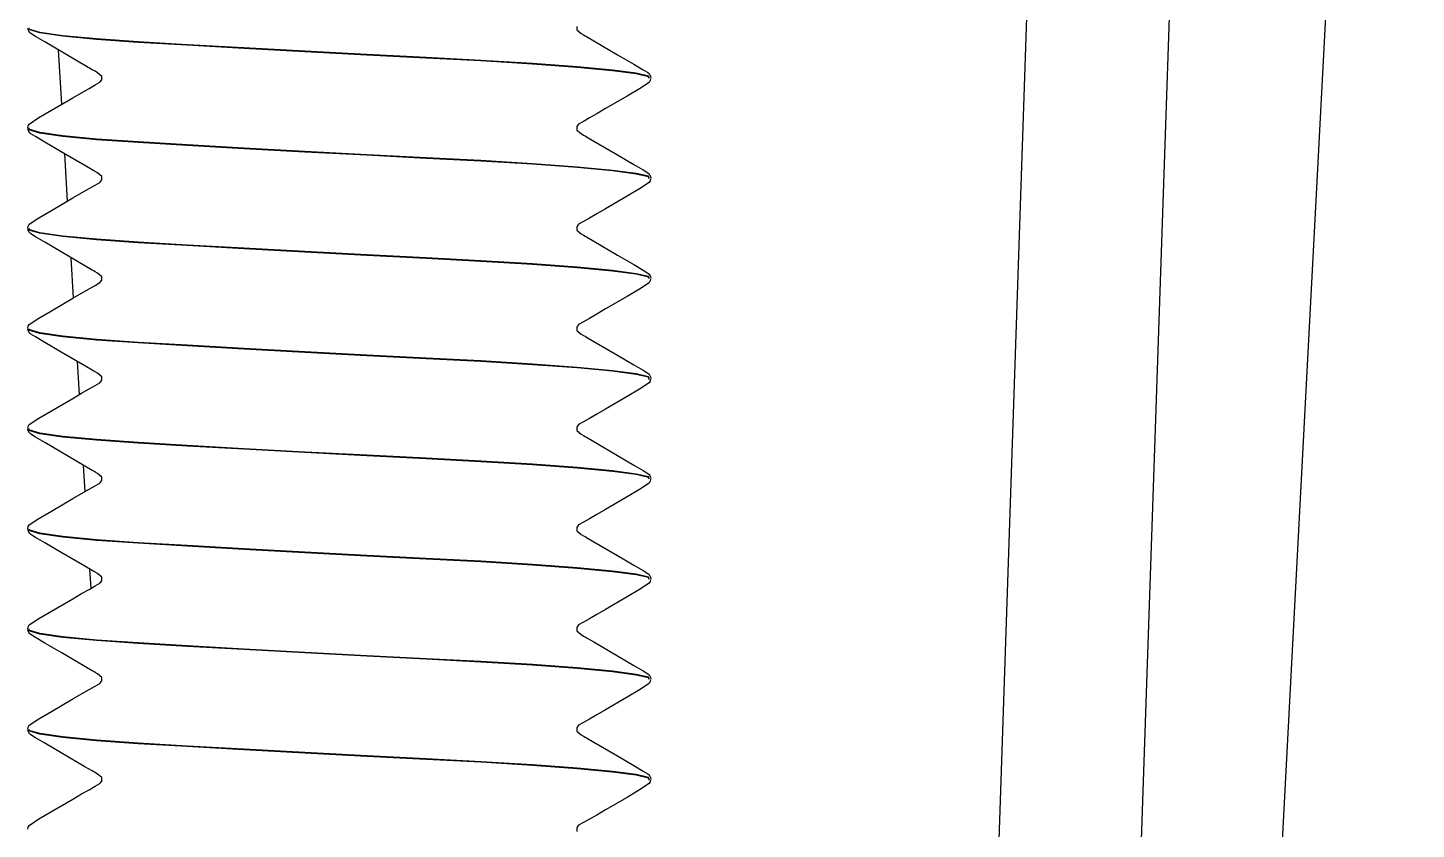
# Model space of a CAD drawing. Header units: millimetres. Extents: x -225363 to 347188, y -782467 to 813415.
# Drawn here: x 50936 to 50945.69, y 20534.76 to 20540.35 of the extents above; entities that cross this region are included whole.
import ezdxf

# ---------------------------------------------------------------- set-up
doc = ezdxf.new("R2010")
doc.units = ezdxf.units.MM

# ---------------------------------------------------------------- blocks, each defined once
blk = doc.blocks.new('MB bom')
at = {"color": 8, "linetype": 'Continuous'}
for p, q in [((-199042.6508, 638605.8488), (-199056.6508, 638605.1156)), ((-199056.6508, 638604.1752), (-199045.6508, 638604.5483)), ((-199045.6508, 638603.5501), (-199056.6508, 638603.1776)), ((-199053.9341, 638600.8149), (-199053.9784, 638600.7472)), ((-199053.9214, 638600.8223), (-199053.9341, 638600.8149)), ((-199053.9073, 638600.8253), (-199053.9214, 638600.8223)), ((-199053.9122, 638600.8172), (-199053.8947, 638600.811)), ((-199053.9073, 638600.8155), (-199053.8947, 638600.811)), ((-199053.9028, 638600.8154), (-199053.8906, 638600.811)), ((-199053.8922, 638600.8239), (-199053.9027, 638600.8254)), ((-199053.8947, 638600.811), (-199053.8933, 638600.8049)), ((-199053.8947, 638600.811), (-199053.875, 638600.725)), ((-199053.8821, 638600.8199), (-199053.8922, 638600.8239)), ((-199053.8906, 638600.811), (-199053.8709, 638600.725)), ((-199053.8732, 638600.8137), (-199053.8821, 638600.8199)), ((-199053.8663, 638600.8059), (-199053.8732, 638600.8137)), ((-199053.8459, 638600.7723), (-199053.8663, 638600.8059)), ((-199053.8077, 638600.7084), (-199053.8459, 638600.7723)), ((-199053.2341, 638600.8149), (-199053.2784, 638600.7472)), ((-199053.2214, 638600.8223), (-199053.2341, 638600.8149)), ((-199053.2073, 638600.8253), (-199053.2214, 638600.8223)), ((-199053.2073, 638600.8155), (-199053.1947, 638600.811)), ((-199053.2028, 638600.8154), (-199053.1906, 638600.811)), ((-199053.1922, 638600.8239), (-199053.2027, 638600.8254)), ((-199053.1947, 638600.811), (-199053.175, 638600.725)), ((-199053.1947, 638600.811), (-199053.1935, 638600.8058)), ((-199053.1821, 638600.8199), (-199053.1922, 638600.8239)), ((-199053.1906, 638600.811), (-199053.1709, 638600.725)), ((-199053.1732, 638600.8137), (-199053.1821, 638600.8199)), ((-199053.1663, 638600.8059), (-199053.1732, 638600.8137)), ((-199053.1459, 638600.7723), (-199053.1663, 638600.8059)), ((-199053.1077, 638600.7084), (-199053.1459, 638600.7723)), ((-199052.5341, 638600.8149), (-199052.5784, 638600.7472)), ((-199052.5214, 638600.8223), (-199052.5341, 638600.8149)), ((-199052.5073, 638600.8253), (-199052.5214, 638600.8223)), ((-199052.5073, 638600.8155), (-199052.4947, 638600.811)), ((-199052.5028, 638600.8154), (-199052.4906, 638600.811)), ((-199052.4922, 638600.8239), (-199052.5027, 638600.8254)), ((-199052.4947, 638600.811), (-199052.475, 638600.725)), ((-199052.4947, 638600.811), (-199052.4934, 638600.8054)), ((-199052.4821, 638600.8199), (-199052.4922, 638600.8239)), ((-199052.4906, 638600.811), (-199052.4709, 638600.725)), ((-199052.4732, 638600.8137), (-199052.4821, 638600.8199)), ((-199052.4663, 638600.8059), (-199052.4732, 638600.8137)), ((-199052.4459, 638600.7723), (-199052.4663, 638600.8059)), ((-199052.4077, 638600.7084), (-199052.4459, 638600.7723)), ((-199051.8341, 638600.8149), (-199051.8784, 638600.7472)), ((-199051.8214, 638600.8223), (-199051.8341, 638600.8149)), ((-199051.8073, 638600.8253), (-199051.8214, 638600.8223)), ((-199051.8073, 638600.8155), (-199051.7947, 638600.811)), ((-199051.8028, 638600.8154), (-199051.7906, 638600.811)), ((-199051.7922, 638600.8239), (-199051.8027, 638600.8254)), ((-199051.7947, 638600.811), (-199051.775, 638600.725)), ((-199051.7947, 638600.811), (-199051.7933, 638600.8049)), ((-199051.7821, 638600.8199), (-199051.7922, 638600.8239)), ((-199051.7906, 638600.811), (-199051.7709, 638600.725)), ((-199051.7732, 638600.8137), (-199051.7821, 638600.8199)), ((-199051.7663, 638600.8059), (-199051.7732, 638600.8137)), ((-199051.7459, 638600.7723), (-199051.7663, 638600.8059)), ((-199051.7077, 638600.7084), (-199051.7459, 638600.7723)), ((-199051.1341, 638600.8149), (-199051.1784, 638600.7472)), ((-199051.1214, 638600.8223), (-199051.1341, 638600.8149)), ((-199051.1073, 638600.8253), (-199051.1214, 638600.8223)), ((-199051.1122, 638600.8172), (-199051.0947, 638600.811)), ((-199051.1073, 638600.8155), (-199051.0947, 638600.811)), ((-199051.1028, 638600.8154), (-199051.0906, 638600.811)), ((-199051.0922, 638600.8239), (-199051.1027, 638600.8254)), ((-199051.0947, 638600.811), (-199051.0935, 638600.8058)), ((-199051.0947, 638600.811), (-199051.075, 638600.725)), ((-199051.0821, 638600.8199), (-199051.0922, 638600.8239)), ((-199051.0906, 638600.811), (-199051.0709, 638600.725)), ((-199051.0732, 638600.8137), (-199051.0821, 638600.8199)), ((-199051.0663, 638600.8059), (-199051.0732, 638600.8137)), ((-199051.0459, 638600.7723), (-199051.0663, 638600.8059)), ((-199051.0077, 638600.7084), (-199051.0459, 638600.7723)), ((-199050.4341, 638600.8149), (-199050.4784, 638600.7472)), ((-199050.4214, 638600.8223), (-199050.4341, 638600.8149)), ((-199050.4073, 638600.8253), (-199050.4214, 638600.8223)), ((-199050.4073, 638600.8155), (-199050.3947, 638600.811)), ((-199050.4028, 638600.8154), (-199050.3906, 638600.811)), ((-199050.3922, 638600.8239), (-199050.4027, 638600.8254)), ((-199050.3947, 638600.811), (-199050.375, 638600.725)), ((-199050.3947, 638600.811), (-199050.3935, 638600.8056)), ((-199050.3821, 638600.8199), (-199050.3922, 638600.8239)), ((-199050.3906, 638600.811), (-199050.3709, 638600.725)), ((-199050.3732, 638600.8137), (-199050.3821, 638600.8199)), ((-199050.3663, 638600.8059), (-199050.3732, 638600.8137)), ((-199050.3459, 638600.7723), (-199050.3663, 638600.8059)), ((-199050.3077, 638600.7084), (-199050.3459, 638600.7723)), ((-199049.7341, 638600.8149), (-199049.7784, 638600.7472)), ((-199049.7214, 638600.8223), (-199049.7341, 638600.8149)), ((-199049.7073, 638600.8253), (-199049.7214, 638600.8223)), ((-199049.7073, 638600.8155), (-199049.6947, 638600.811)), ((-199049.7028, 638600.8154), (-199049.6906, 638600.811)), ((-199049.6922, 638600.8239), (-199049.7027, 638600.8254)), ((-199049.6947, 638600.811), (-199049.675, 638600.725)), ((-199049.6947, 638600.811), (-199049.6933, 638600.805)), ((-199049.6821, 638600.8199), (-199049.6922, 638600.8239)), ((-199049.6906, 638600.811), (-199049.6709, 638600.725)), ((-199049.6732, 638600.8137), (-199049.6821, 638600.8199)), ((-199049.6663, 638600.8059), (-199049.6732, 638600.8137)), ((-199049.6459, 638600.7723), (-199049.6663, 638600.8059)), ((-199049.6077, 638600.7084), (-199049.6459, 638600.7723)), ((-199049.0341, 638600.8149), (-199049.0784, 638600.7472)), ((-199049.0214, 638600.8223), (-199049.0341, 638600.8149)), ((-199049.0073, 638600.8253), (-199049.0214, 638600.8223)), ((-199049.0073, 638600.8155), (-199048.9947, 638600.811)), ((-199049.0028, 638600.8154), (-199048.9906, 638600.811)), ((-199048.9922, 638600.8239), (-199049.0027, 638600.8254)), ((-199048.9947, 638600.811), (-199048.975, 638600.725)), ((-199048.9947, 638600.811), (-199048.9935, 638600.8056)), ((-199048.9821, 638600.8199), (-199048.9922, 638600.8239)), ((-199048.9906, 638600.811), (-199048.9709, 638600.725)), ((-199048.9732, 638600.8137), (-199048.9821, 638600.8199)), ((-199048.9663, 638600.8059), (-199048.9732, 638600.8137)), ((-199048.9459, 638600.7723), (-199048.9663, 638600.8059)), ((-199048.9077, 638600.7084), (-199048.9459, 638600.7723)), ((-199053.9784, 638600.7472), (-199054.0299, 638600.6605)), ((-199053.875, 638600.725), (-199053.8531, 638600.5577)), ((-199053.8709, 638600.725), (-199053.849, 638600.5577)), ((-199053.7407, 638600.5946), (-199053.8077, 638600.7084)), ((-199053.2784, 638600.7472), (-199053.3299, 638600.6605)), ((-199053.175, 638600.725), (-199053.1531, 638600.5577)), ((-199053.1709, 638600.725), (-199053.149, 638600.5577)), ((-199053.0407, 638600.5946), (-199053.1077, 638600.7084)), ((-199052.5784, 638600.7472), (-199052.6299, 638600.6605)), ((-199052.475, 638600.725), (-199052.4531, 638600.5577)), ((-199052.4709, 638600.725), (-199052.449, 638600.5577)), ((-199052.3407, 638600.5946), (-199052.4077, 638600.7084)), ((-199051.8784, 638600.7472), (-199051.9299, 638600.6605)), ((-199051.775, 638600.725), (-199051.7531, 638600.5577)), ((-199051.7709, 638600.725), (-199051.749, 638600.5577)), ((-199051.6407, 638600.5946), (-199051.7077, 638600.7084)), ((-199051.1784, 638600.7472), (-199051.2299, 638600.6605)), ((-199051.075, 638600.725), (-199051.0531, 638600.5577)), ((-199051.0709, 638600.725), (-199051.049, 638600.5577)), ((-199050.9407, 638600.5946), (-199051.0077, 638600.7084)), ((-199050.4784, 638600.7472), (-199050.5299, 638600.6605)), ((-199050.375, 638600.725), (-199050.3531, 638600.5577)), ((-199050.3709, 638600.725), (-199050.349, 638600.5577)), ((-199050.2407, 638600.5946), (-199050.3077, 638600.7084)), ((-199049.7784, 638600.7472), (-199049.8299, 638600.6605)), ((-199049.675, 638600.725), (-199049.6531, 638600.5577)), ((-199049.6709, 638600.725), (-199049.649, 638600.5577)), ((-199049.5407, 638600.5946), (-199049.6077, 638600.7084)), ((-199049.0784, 638600.7472), (-199049.1299, 638600.6605)), ((-199048.975, 638600.725), (-199048.9531, 638600.5577)), ((-199048.9709, 638600.725), (-199048.949, 638600.5577)), ((-199048.8407, 638600.5946), (-199048.9077, 638600.7084)), ((-199054.0299, 638600.6605), (-199054.1175, 638600.5103)), ((-199053.644, 638600.4284), (-199053.7407, 638600.5946)), ((-199053.3299, 638600.6605), (-199053.4175, 638600.5103)), ((-199052.944, 638600.4284), (-199053.0407, 638600.5946)), ((-199052.6299, 638600.6605), (-199052.7175, 638600.5103)), ((-199052.244, 638600.4284), (-199052.3407, 638600.5946)), ((-199051.9299, 638600.6605), (-199052.0175, 638600.5103)), ((-199051.544, 638600.4284), (-199051.6407, 638600.5946)), ((-199051.2299, 638600.6605), (-199051.3175, 638600.5103)), ((-199050.844, 638600.4284), (-199050.9407, 638600.5946)), ((-199050.5299, 638600.6605), (-199050.6175, 638600.5103)), ((-199050.144, 638600.4284), (-199050.2407, 638600.5946)), ((-199049.8299, 638600.6605), (-199049.9175, 638600.5103)), ((-199049.444, 638600.4284), (-199049.5407, 638600.5946)), ((-199049.1299, 638600.6605), (-199049.2175, 638600.5103)), ((-199048.744, 638600.4284), (-199048.8407, 638600.5946)), ((-199054.1175, 638600.5103), (-199054.1533, 638600.4486)), ((-199053.8531, 638600.5577), (-199053.8299, 638600.3116)), ((-199053.849, 638600.5577), (-199053.8258, 638600.3116)), ((-199053.4175, 638600.5103), (-199053.4533, 638600.4486)), ((-199053.1531, 638600.5577), (-199053.1299, 638600.3116)), ((-199053.149, 638600.5577), (-199053.1258, 638600.3116)), ((-199052.7175, 638600.5103), (-199052.7533, 638600.4486)), ((-199052.4531, 638600.5577), (-199052.4299, 638600.3116)), ((-199052.449, 638600.5577), (-199052.4258, 638600.3116)), ((-199052.0175, 638600.5103), (-199052.0533, 638600.4486)), ((-199051.7531, 638600.5577), (-199051.7299, 638600.3116)), ((-199051.749, 638600.5577), (-199051.7258, 638600.3116)), ((-199051.3175, 638600.5103), (-199051.3533, 638600.4486)), ((-199051.0531, 638600.5577), (-199051.0299, 638600.3116)), ((-199051.049, 638600.5577), (-199051.0258, 638600.3116)), ((-199050.6175, 638600.5103), (-199050.6533, 638600.4486)), ((-199050.3531, 638600.5577), (-199050.3299, 638600.3116)), ((-199050.349, 638600.5577), (-199050.3258, 638600.3116)), ((-199049.9175, 638600.5103), (-199049.9533, 638600.4486)), ((-199049.6531, 638600.5577), (-199049.6299, 638600.3116)), ((-199049.649, 638600.5577), (-199049.6258, 638600.3116)), ((-199049.2175, 638600.5103), (-199049.2533, 638600.4486)), ((-199048.9531, 638600.5577), (-199048.9299, 638600.3116)), ((-199048.949, 638600.5577), (-199048.9258, 638600.3116)), ((-199054.183, 638600.3972), (-199054.2067, 638600.3555)), ((-199054.1533, 638600.4486), (-199054.183, 638600.3972)), ((-199053.6142, 638600.3771), (-199053.644, 638600.4284)), ((-199053.6082, 638600.3668), (-199053.6142, 638600.3771)), ((-199053.483, 638600.3972), (-199053.5067, 638600.3555)), ((-199053.4533, 638600.4486), (-199053.483, 638600.3972)), ((-199052.9142, 638600.3771), (-199052.944, 638600.4284)), ((-199052.9082, 638600.3668), (-199052.9142, 638600.3771)), ((-199052.783, 638600.3972), (-199052.8067, 638600.3555)), ((-199052.7533, 638600.4486), (-199052.783, 638600.3972)), ((-199052.2142, 638600.3771), (-199052.244, 638600.4284)), ((-199052.2082, 638600.3668), (-199052.2142, 638600.3771)), ((-199052.083, 638600.3972), (-199052.1067, 638600.3555)), ((-199052.0533, 638600.4486), (-199052.083, 638600.3972)), ((-199051.5142, 638600.3771), (-199051.544, 638600.4284)), ((-199051.5082, 638600.3668), (-199051.5142, 638600.3771)), ((-199051.383, 638600.3972), (-199051.4067, 638600.3555)), ((-199051.3533, 638600.4486), (-199051.383, 638600.3972)), ((-199050.8142, 638600.3771), (-199050.844, 638600.4284)), ((-199050.8082, 638600.3668), (-199050.8142, 638600.3771)), ((-199050.683, 638600.3972), (-199050.7067, 638600.3555)), ((-199050.6533, 638600.4486), (-199050.683, 638600.3972)), ((-199050.1142, 638600.3771), (-199050.144, 638600.4284)), ((-199050.1082, 638600.3668), (-199050.1142, 638600.3771)), ((-199049.983, 638600.3972), (-199050.0067, 638600.3555)), ((-199049.9533, 638600.4486), (-199049.983, 638600.3972)), ((-199049.4142, 638600.3771), (-199049.444, 638600.4284)), ((-199049.4082, 638600.3668), (-199049.4142, 638600.3771)), ((-199049.283, 638600.3972), (-199049.3067, 638600.3555)), ((-199049.2533, 638600.4486), (-199049.283, 638600.3972)), ((-199048.7142, 638600.3771), (-199048.744, 638600.4284)), ((-199048.7082, 638600.3668), (-199048.7142, 638600.3771)), ((-199054.2436, 638600.309), (-199054.2675, 638600.3099)), ((-199054.2253, 638600.3215), (-199054.2436, 638600.309)), ((-199054.2067, 638600.3555), (-199054.2253, 638600.3215)), ((-199053.8299, 638600.3116), (-199053.8067, 638599.999)), ((-199053.8258, 638600.3116), (-199053.8026, 638599.999)), ((-199053.6026, 638600.3572), (-199053.6082, 638600.3668)), ((-199053.5925, 638600.3395), (-199053.6026, 638600.3572)), ((-199053.5675, 638600.3099), (-199053.5925, 638600.3395)), ((-199053.5436, 638600.309), (-199053.5675, 638600.3099)), ((-199053.5253, 638600.3215), (-199053.5436, 638600.309)), ((-199053.5067, 638600.3555), (-199053.5253, 638600.3215)), ((-199053.1299, 638600.3116), (-199053.1067, 638599.999)), ((-199053.1258, 638600.3116), (-199053.1026, 638599.999)), ((-199052.9026, 638600.3572), (-199052.9082, 638600.3668)), ((-199052.8925, 638600.3395), (-199052.9026, 638600.3572)), ((-199052.8675, 638600.3099), (-199052.8925, 638600.3395)), ((-199052.8436, 638600.309), (-199052.8675, 638600.3099)), ((-199052.8253, 638600.3215), (-199052.8436, 638600.309)), ((-199052.8067, 638600.3555), (-199052.8253, 638600.3215)), ((-199052.4299, 638600.3116), (-199052.4067, 638599.999)), ((-199052.4258, 638600.3116), (-199052.4026, 638599.999)), ((-199052.2026, 638600.3572), (-199052.2082, 638600.3668)), ((-199052.1925, 638600.3395), (-199052.2026, 638600.3572)), ((-199052.1675, 638600.3099), (-199052.1925, 638600.3395)), ((-199052.1436, 638600.309), (-199052.1675, 638600.3099)), ((-199052.1253, 638600.3215), (-199052.1436, 638600.309)), ((-199052.1067, 638600.3555), (-199052.1253, 638600.3215)), ((-199051.7299, 638600.3116), (-199051.7067, 638599.999)), ((-199051.7258, 638600.3116), (-199051.7026, 638599.999)), ((-199051.5026, 638600.3572), (-199051.5082, 638600.3668)), ((-199051.4925, 638600.3395), (-199051.5026, 638600.3572)), ((-199051.4675, 638600.3099), (-199051.4925, 638600.3395)), ((-199051.4436, 638600.309), (-199051.4675, 638600.3099)), ((-199051.4253, 638600.3215), (-199051.4436, 638600.309)), ((-199051.4067, 638600.3555), (-199051.4253, 638600.3215)), ((-199051.0299, 638600.3116), (-199051.0067, 638599.999)), ((-199051.0258, 638600.3116), (-199051.0026, 638599.999)), ((-199050.8026, 638600.3572), (-199050.8082, 638600.3668)), ((-199050.7925, 638600.3395), (-199050.8026, 638600.3572)), ((-199050.7675, 638600.3099), (-199050.7925, 638600.3395)), ((-199050.7436, 638600.309), (-199050.7675, 638600.3099)), ((-199050.7253, 638600.3215), (-199050.7436, 638600.309)), ((-199050.7067, 638600.3555), (-199050.7253, 638600.3215)), ((-199050.3299, 638600.3116), (-199050.3067, 638599.999)), ((-199050.3258, 638600.3116), (-199050.3026, 638599.999)), ((-199050.1026, 638600.3572), (-199050.1082, 638600.3668)), ((-199050.0925, 638600.3395), (-199050.1026, 638600.3572)), ((-199050.0675, 638600.3099), (-199050.0925, 638600.3395)), ((-199050.0436, 638600.309), (-199050.0675, 638600.3099)), ((-199050.0253, 638600.3215), (-199050.0436, 638600.309)), ((-199050.0067, 638600.3555), (-199050.0253, 638600.3215)), ((-199049.6299, 638600.3116), (-199049.6067, 638599.999)), ((-199049.6258, 638600.3116), (-199049.6026, 638599.999)), ((-199049.4026, 638600.3572), (-199049.4082, 638600.3668)), ((-199049.3925, 638600.3395), (-199049.4026, 638600.3572)), ((-199049.3675, 638600.3099), (-199049.3925, 638600.3395)), ((-199049.3436, 638600.309), (-199049.3675, 638600.3099)), ((-199049.3253, 638600.3215), (-199049.3436, 638600.309)), ((-199049.3067, 638600.3555), (-199049.3253, 638600.3215)), ((-199048.9299, 638600.3116), (-199048.9067, 638599.999)), ((-199048.9258, 638600.3116), (-199048.9026, 638599.999)), ((-199048.7026, 638600.3572), (-199048.7082, 638600.3668)), ((-199048.6925, 638600.3395), (-199048.7026, 638600.3572)), ((-199048.6675, 638600.3099), (-199048.6925, 638600.3395)), ((-199048.6436, 638600.309), (-199048.6675, 638600.3099)), ((-199053.8067, 638599.999), (-199053.7848, 638599.6402)), ((-199053.8026, 638599.999), (-199053.7807, 638599.6402)), ((-199053.1067, 638599.999), (-199053.0848, 638599.6402)), ((-199053.1026, 638599.999), (-199053.0807, 638599.6402)), ((-199052.4067, 638599.999), (-199052.3848, 638599.6402)), ((-199052.4026, 638599.999), (-199052.3807, 638599.6402)), ((-199051.7067, 638599.999), (-199051.6848, 638599.6402)), ((-199051.7026, 638599.999), (-199051.6807, 638599.6402)), ((-199051.0067, 638599.999), (-199050.9848, 638599.6402)), ((-199051.0026, 638599.999), (-199050.9807, 638599.6402)), ((-199050.3067, 638599.999), (-199050.2848, 638599.6402)), ((-199050.3026, 638599.999), (-199050.2807, 638599.6402)), ((-199049.6067, 638599.999), (-199049.5848, 638599.6402)), ((-199049.6026, 638599.999), (-199049.5807, 638599.6402)), ((-199048.9067, 638599.999), (-199048.8848, 638599.6402)), ((-199048.9026, 638599.999), (-199048.8807, 638599.6402)), ((-199053.7848, 638599.6402), (-199053.7651, 638599.2567)), ((-199053.7807, 638599.6402), (-199053.761, 638599.2567)), ((-199053.0848, 638599.6402), (-199053.0651, 638599.2567)), ((-199053.0807, 638599.6402), (-199053.061, 638599.2567)), ((-199052.3848, 638599.6402), (-199052.3651, 638599.2567)), ((-199052.3807, 638599.6402), (-199052.361, 638599.2567)), ((-199051.6848, 638599.6402), (-199051.6651, 638599.2567)), ((-199051.6807, 638599.6402), (-199051.661, 638599.2567)), ((-199050.9848, 638599.6402), (-199050.9651, 638599.2567)), ((-199050.9807, 638599.6402), (-199050.961, 638599.2567)), ((-199050.2848, 638599.6402), (-199050.2651, 638599.2567)), ((-199050.2807, 638599.6402), (-199050.261, 638599.2567)), ((-199049.5848, 638599.6402), (-199049.5651, 638599.2567)), ((-199049.5807, 638599.6402), (-199049.561, 638599.2567)), ((-199048.8848, 638599.6402), (-199048.8651, 638599.2567)), ((-199048.8807, 638599.6402), (-199048.861, 638599.2567)), ((-199053.7651, 638599.2567), (-199053.744, 638598.8422)), ((-199053.761, 638599.2567), (-199053.7399, 638598.8422)), ((-199053.0651, 638599.2567), (-199053.044, 638598.8422)), ((-199053.061, 638599.2567), (-199053.0399, 638598.8422)), ((-199052.3651, 638599.2567), (-199052.344, 638598.8422)), ((-199052.361, 638599.2567), (-199052.3399, 638598.8422)), ((-199051.6651, 638599.2567), (-199051.644, 638598.8422)), ((-199051.661, 638599.2567), (-199051.6399, 638598.8422)), ((-199050.9651, 638599.2567), (-199050.944, 638598.8422)), ((-199050.961, 638599.2567), (-199050.9399, 638598.8422)), ((-199050.2651, 638599.2567), (-199050.244, 638598.8422)), ((-199050.261, 638599.2567), (-199050.2399, 638598.8422)), ((-199049.5651, 638599.2567), (-199049.544, 638598.8422)), ((-199049.561, 638599.2567), (-199049.5399, 638598.8422)), ((-199048.8651, 638599.2567), (-199048.844, 638598.8422)), ((-199048.861, 638599.2567), (-199048.8399, 638598.8422)), ((-199053.744, 638598.8422), (-199053.7211, 638598.4092)), ((-199053.7399, 638598.8422), (-199053.717, 638598.4092)), ((-199053.044, 638598.8422), (-199053.0211, 638598.4092)), ((-199053.0399, 638598.8422), (-199053.017, 638598.4092)), ((-199052.344, 638598.8422), (-199052.3211, 638598.4092)), ((-199052.3399, 638598.8422), (-199052.317, 638598.4092)), ((-199051.644, 638598.8422), (-199051.6211, 638598.4092)), ((-199051.6399, 638598.8422), (-199051.617, 638598.4092)), ((-199050.944, 638598.8422), (-199050.9211, 638598.4092)), ((-199050.9399, 638598.8422), (-199050.917, 638598.4092)), ((-199050.244, 638598.8422), (-199050.2211, 638598.4092)), ((-199050.2399, 638598.8422), (-199050.217, 638598.4092)), ((-199049.544, 638598.8422), (-199049.5211, 638598.4092)), ((-199049.5399, 638598.8422), (-199049.517, 638598.4092)), ((-199048.844, 638598.8422), (-199048.8211, 638598.4092)), ((-199048.8399, 638598.8422), (-199048.817, 638598.4092)), ((-199053.7211, 638598.4092), (-199053.6977, 638597.983)), ((-199053.717, 638598.4092), (-199053.6936, 638597.983)), ((-199053.0211, 638598.4092), (-199052.9977, 638597.983)), ((-199053.017, 638598.4092), (-199052.9936, 638597.983)), ((-199052.3211, 638598.4092), (-199052.2977, 638597.983)), ((-199052.317, 638598.4092), (-199052.2936, 638597.983)), ((-199051.6211, 638598.4092), (-199051.5977, 638597.983)), ((-199051.617, 638598.4092), (-199051.5936, 638597.983)), ((-199050.9211, 638598.4092), (-199050.8977, 638597.983)), ((-199050.917, 638598.4092), (-199050.8936, 638597.983)), ((-199050.2211, 638598.4092), (-199050.1977, 638597.983)), ((-199050.217, 638598.4092), (-199050.1936, 638597.983)), ((-199049.5211, 638598.4092), (-199049.4977, 638597.983)), ((-199049.517, 638598.4092), (-199049.4936, 638597.983)), ((-199048.8211, 638598.4092), (-199048.7977, 638597.983)), ((-199048.817, 638598.4092), (-199048.7936, 638597.983)), ((-199053.6977, 638597.983), (-199053.6752, 638597.5887)), ((-199053.6936, 638597.983), (-199053.6711, 638597.5887)), ((-199052.9977, 638597.983), (-199052.9752, 638597.5887)), ((-199052.9936, 638597.983), (-199052.9711, 638597.5887)), ((-199052.2977, 638597.983), (-199052.2752, 638597.5887)), ((-199052.2936, 638597.983), (-199052.2711, 638597.5887)), ((-199051.5977, 638597.983), (-199051.5752, 638597.5887)), ((-199051.5936, 638597.983), (-199051.5711, 638597.5887)), ((-199050.8977, 638597.983), (-199050.8752, 638597.5887)), ((-199050.8936, 638597.983), (-199050.8711, 638597.5887)), ((-199050.1977, 638597.983), (-199050.1752, 638597.5887)), ((-199050.1936, 638597.983), (-199050.1711, 638597.5887)), ((-199049.4977, 638597.983), (-199049.4752, 638597.5887)), ((-199049.4936, 638597.983), (-199049.4711, 638597.5887)), ((-199048.7977, 638597.983), (-199048.7752, 638597.5887)), ((-199048.7936, 638597.983), (-199048.7711, 638597.5887)), ((-199053.6752, 638597.5887), (-199053.6549, 638597.2464)), ((-199053.6711, 638597.5887), (-199053.6508, 638597.2464)), ((-199052.9752, 638597.5887), (-199052.9549, 638597.2464)), ((-199052.9711, 638597.5887), (-199052.9508, 638597.2464)), ((-199052.2752, 638597.5887), (-199052.2549, 638597.2464)), ((-199052.2711, 638597.5887), (-199052.2508, 638597.2464)), ((-199051.5752, 638597.5887), (-199051.5549, 638597.2464)), ((-199051.5711, 638597.5887), (-199051.5508, 638597.2464)), ((-199050.8752, 638597.5887), (-199050.8549, 638597.2464)), ((-199050.8711, 638597.5887), (-199050.8508, 638597.2464)), ((-199050.1752, 638597.5887), (-199050.1549, 638597.2464)), ((-199050.1711, 638597.5887), (-199050.1508, 638597.2464)), ((-199049.4752, 638597.5887), (-199049.4549, 638597.2464)), ((-199049.4711, 638597.5887), (-199049.4508, 638597.2464)), ((-199048.7752, 638597.5887), (-199048.7549, 638597.2464)), ((-199048.7711, 638597.5887), (-199048.7508, 638597.2464)), ((-199053.6549, 638597.2464), (-199053.6346, 638596.9556)), ((-199053.6508, 638597.2464), (-199053.6305, 638596.9556)), ((-199052.9549, 638597.2464), (-199052.9346, 638596.9556)), ((-199052.9508, 638597.2464), (-199052.9305, 638596.9556)), ((-199052.2549, 638597.2464), (-199052.2346, 638596.9556)), ((-199052.2508, 638597.2464), (-199052.2305, 638596.9556)), ((-199051.5549, 638597.2464), (-199051.5346, 638596.9556)), ((-199051.5508, 638597.2464), (-199051.5305, 638596.9556)), ((-199050.8549, 638597.2464), (-199050.8346, 638596.9556)), ((-199050.8508, 638597.2464), (-199050.8305, 638596.9556)), ((-199050.1549, 638597.2464), (-199050.1346, 638596.9556)), ((-199050.1508, 638597.2464), (-199050.1305, 638596.9556)), ((-199049.4549, 638597.2464), (-199049.4346, 638596.9556)), ((-199049.4508, 638597.2464), (-199049.4305, 638596.9556)), ((-199048.7549, 638597.2464), (-199048.7346, 638596.9556)), ((-199048.7508, 638597.2464), (-199048.7305, 638596.9556)), ((-199053.9337, 638596.9786), (-199053.916, 638596.9915)), ((-199053.916, 638596.9915), (-199053.8922, 638596.9914)), ((-199053.8922, 638596.9914), (-199053.8669, 638596.9624)), ((-199053.2337, 638596.9786), (-199053.216, 638596.9915)), ((-199053.216, 638596.9915), (-199053.1922, 638596.9914)), ((-199053.1922, 638596.9914), (-199053.1669, 638596.9624)), ((-199052.5337, 638596.9786), (-199052.516, 638596.9915)), ((-199052.516, 638596.9915), (-199052.4922, 638596.9914)), ((-199052.4922, 638596.9914), (-199052.4669, 638596.9624)), ((-199051.8337, 638596.9786), (-199051.816, 638596.9915)), ((-199051.816, 638596.9915), (-199051.7922, 638596.9914)), ((-199051.7922, 638596.9914), (-199051.7669, 638596.9624)), ((-199051.1337, 638596.9786), (-199051.116, 638596.9915)), ((-199051.116, 638596.9915), (-199051.0922, 638596.9914)), ((-199051.0922, 638596.9914), (-199051.0669, 638596.9624)), ((-199050.4337, 638596.9786), (-199050.416, 638596.9915)), ((-199050.416, 638596.9915), (-199050.3922, 638596.9914)), ((-199050.3922, 638596.9914), (-199050.3669, 638596.9624)), ((-199049.7337, 638596.9786), (-199049.716, 638596.9915)), ((-199049.716, 638596.9915), (-199049.6922, 638596.9914)), ((-199049.6922, 638596.9914), (-199049.6669, 638596.9624)), ((-199049.0337, 638596.9786), (-199049.016, 638596.9915)), ((-199049.016, 638596.9915), (-199048.9922, 638596.9914)), ((-199048.9922, 638596.9914), (-199048.9669, 638596.9624)), ((-199054.0064, 638596.8511), (-199053.9765, 638596.9026)), ((-199053.9765, 638596.9026), (-199053.9525, 638596.9445)), ((-199053.9525, 638596.9445), (-199053.9337, 638596.9786)), ((-199053.8669, 638596.9624), (-199053.857, 638596.9448)), ((-199053.857, 638596.9448), (-199053.8515, 638596.9353)), ((-199053.8515, 638596.9353), (-199053.8456, 638596.925)), ((-199053.8456, 638596.925), (-199053.8157, 638596.8736)), ((-199053.6346, 638596.9556), (-199053.6121, 638596.7205)), ((-199053.6305, 638596.9556), (-199053.608, 638596.7205)), ((-199053.3064, 638596.8511), (-199053.2765, 638596.9026)), ((-199053.2765, 638596.9026), (-199053.2525, 638596.9445)), ((-199053.2525, 638596.9445), (-199053.2337, 638596.9786)), ((-199053.1669, 638596.9624), (-199053.157, 638596.9448)), ((-199053.157, 638596.9448), (-199053.1515, 638596.9353)), ((-199053.1515, 638596.9353), (-199053.1456, 638596.925)), ((-199053.1456, 638596.925), (-199053.1157, 638596.8736)), ((-199052.9346, 638596.9556), (-199052.9121, 638596.7205)), ((-199052.9305, 638596.9556), (-199052.908, 638596.7205)), ((-199052.6064, 638596.8511), (-199052.5765, 638596.9026)), ((-199052.5765, 638596.9026), (-199052.5525, 638596.9445)), ((-199052.5684, 638596.9168), (-199052.4361, 638596.9088)), ((-199052.5525, 638596.9445), (-199052.5337, 638596.9786)), ((-199052.4669, 638596.9624), (-199052.457, 638596.9448)), ((-199052.457, 638596.9448), (-199052.4515, 638596.9353)), ((-199052.4515, 638596.9353), (-199052.4456, 638596.925)), ((-199052.4456, 638596.925), (-199052.4157, 638596.8736)), ((-199052.2346, 638596.9556), (-199052.2121, 638596.7205)), ((-199052.2305, 638596.9556), (-199052.208, 638596.7205)), ((-199051.9064, 638596.8511), (-199051.8765, 638596.9026)), ((-199051.8765, 638596.9026), (-199051.8525, 638596.9445)), ((-199051.8525, 638596.9445), (-199051.8337, 638596.9786)), ((-199051.7669, 638596.9624), (-199051.757, 638596.9448)), ((-199051.757, 638596.9448), (-199051.7515, 638596.9353)), ((-199051.7515, 638596.9353), (-199051.7456, 638596.925)), ((-199051.7456, 638596.925), (-199051.7157, 638596.8736)), ((-199051.5346, 638596.9556), (-199051.5121, 638596.7205)), ((-199051.5305, 638596.9556), (-199051.508, 638596.7205)), ((-199051.2064, 638596.8511), (-199051.1765, 638596.9026)), ((-199051.1765, 638596.9026), (-199051.1525, 638596.9445)), ((-199051.1525, 638596.9445), (-199051.1337, 638596.9786)), ((-199051.0669, 638596.9624), (-199051.057, 638596.9448)), ((-199051.057, 638596.9448), (-199051.0515, 638596.9353)), ((-199051.0515, 638596.9353), (-199051.0456, 638596.925)), ((-199051.0456, 638596.925), (-199051.0157, 638596.8736)), ((-199050.8346, 638596.9556), (-199050.8121, 638596.7205)), ((-199050.8305, 638596.9556), (-199050.808, 638596.7205)), ((-199050.5064, 638596.8511), (-199050.4765, 638596.9026)), ((-199050.4765, 638596.9026), (-199050.4525, 638596.9445)), ((-199050.4525, 638596.9445), (-199050.4337, 638596.9786)), ((-199050.3669, 638596.9624), (-199050.357, 638596.9448)), ((-199050.357, 638596.9448), (-199050.3515, 638596.9353)), ((-199050.3515, 638596.9353), (-199050.3456, 638596.925)), ((-199050.3456, 638596.925), (-199050.3157, 638596.8736)), ((-199050.1346, 638596.9556), (-199050.1121, 638596.7205)), ((-199050.1305, 638596.9556), (-199050.108, 638596.7205)), ((-199049.8064, 638596.8511), (-199049.7765, 638596.9026)), ((-199049.7765, 638596.9026), (-199049.7525, 638596.9445)), ((-199049.7525, 638596.9445), (-199049.7337, 638596.9786)), ((-199049.6669, 638596.9624), (-199049.657, 638596.9448)), ((-199049.657, 638596.9448), (-199049.6515, 638596.9353)), ((-199049.6515, 638596.9353), (-199049.6456, 638596.925)), ((-199049.6456, 638596.925), (-199049.6157, 638596.8736)), ((-199049.4346, 638596.9556), (-199049.4121, 638596.7205)), ((-199049.4305, 638596.9556), (-199049.408, 638596.7205)), ((-199049.1064, 638596.8511), (-199049.0765, 638596.9026)), ((-199049.0765, 638596.9026), (-199049.0525, 638596.9445)), ((-199049.0525, 638596.9445), (-199049.0337, 638596.9786)), ((-199048.9669, 638596.9624), (-199048.957, 638596.9448)), ((-199048.957, 638596.9448), (-199048.9515, 638596.9353)), ((-199048.9515, 638596.9353), (-199048.9456, 638596.925)), ((-199048.9456, 638596.925), (-199048.9157, 638596.8736)), ((-199048.7346, 638596.9556), (-199048.7121, 638596.7205)), ((-199048.7305, 638596.9556), (-199048.708, 638596.7205)), ((-199054.1294, 638596.6394), (-199054.0421, 638596.7895)), ((-199054.0421, 638596.7895), (-199054.0064, 638596.8511)), ((-199053.8157, 638596.8736), (-199053.7186, 638596.7072)), ((-199053.4294, 638596.6394), (-199053.3421, 638596.7895)), ((-199053.3421, 638596.7895), (-199053.3064, 638596.8511)), ((-199053.1157, 638596.8736), (-199053.0186, 638596.7072)), ((-199052.7294, 638596.6394), (-199052.6421, 638596.7895)), ((-199052.6421, 638596.7895), (-199052.6064, 638596.8511)), ((-199052.4157, 638596.8736), (-199052.3186, 638596.7072)), ((-199052.0294, 638596.6394), (-199051.9421, 638596.7895)), ((-199051.9421, 638596.7895), (-199051.9064, 638596.8511)), ((-199051.892, 638596.8759), (-199051.7106, 638596.8649)), ((-199051.7157, 638596.8736), (-199051.6186, 638596.7072)), ((-199051.3294, 638596.6394), (-199051.2421, 638596.7895)), ((-199051.2421, 638596.7895), (-199051.2064, 638596.8511)), ((-199051.2157, 638596.835), (-199050.985, 638596.821)), ((-199051.0157, 638596.8736), (-199050.9186, 638596.7072)), ((-199050.6294, 638596.6394), (-199050.5421, 638596.7895)), ((-199050.5421, 638596.7895), (-199050.5064, 638596.8511)), ((-199050.5395, 638596.794), (-199050.2594, 638596.7771)), ((-199050.3157, 638596.8736), (-199050.2186, 638596.7072)), ((-199049.9294, 638596.6394), (-199049.8421, 638596.7895)), ((-199049.8421, 638596.7895), (-199049.8064, 638596.8511)), ((-199049.6157, 638596.8736), (-199049.5186, 638596.7072)), ((-199049.2294, 638596.6394), (-199049.1421, 638596.7895)), ((-199049.1421, 638596.7895), (-199049.1064, 638596.8511)), ((-199048.9157, 638596.8736), (-199048.8186, 638596.7072)), ((-199053.7186, 638596.7072), (-199053.6514, 638596.5935)), ((-199053.6121, 638596.7205), (-199053.5888, 638596.5593)), ((-199053.608, 638596.7205), (-199053.5847, 638596.5593)), ((-199053.0186, 638596.7072), (-199052.9514, 638596.5935)), ((-199052.9121, 638596.7205), (-199052.8888, 638596.5593)), ((-199052.908, 638596.7205), (-199052.8847, 638596.5593)), ((-199052.3186, 638596.7072), (-199052.2514, 638596.5935)), ((-199052.2121, 638596.7205), (-199052.1888, 638596.5593)), ((-199052.208, 638596.7205), (-199052.1847, 638596.5593)), ((-199051.6186, 638596.7072), (-199051.5514, 638596.5935)), ((-199051.5121, 638596.7205), (-199051.4888, 638596.5593)), ((-199051.508, 638596.7205), (-199051.4847, 638596.5593)), ((-199050.9186, 638596.7072), (-199050.8514, 638596.5935)), ((-199050.8121, 638596.7205), (-199050.7888, 638596.5593)), ((-199050.808, 638596.7205), (-199050.7847, 638596.5593)), ((-199050.2186, 638596.7072), (-199050.1514, 638596.5935)), ((-199050.1121, 638596.7205), (-199050.0888, 638596.5593)), ((-199050.108, 638596.7205), (-199050.0847, 638596.5593)), ((-199049.8633, 638596.7531), (-199049.5338, 638596.7332)), ((-199049.5186, 638596.7072), (-199049.4514, 638596.5935)), ((-199049.4121, 638596.7205), (-199049.3888, 638596.5593)), ((-199049.408, 638596.7205), (-199049.3847, 638596.5593)), ((-199049.187, 638596.7122), (-199048.808, 638596.6893)), ((-199048.8186, 638596.7072), (-199048.7514, 638596.5935)), ((-199048.7121, 638596.7205), (-199048.6888, 638596.5593)), ((-199048.708, 638596.7205), (-199048.6847, 638596.5593)), ((-199054.1807, 638596.5526), (-199054.1294, 638596.6394)), ((-199053.4807, 638596.5526), (-199053.4294, 638596.6394)), ((-199052.7807, 638596.5526), (-199052.7294, 638596.6394)), ((-199052.0807, 638596.5526), (-199052.0294, 638596.6394)), ((-199051.3807, 638596.5526), (-199051.3294, 638596.6394)), ((-199050.6807, 638596.5526), (-199050.6294, 638596.6394)), ((-199049.9807, 638596.5526), (-199049.9294, 638596.6394)), ((-199049.2807, 638596.5526), (-199049.2294, 638596.6394)), ((-199054.2254, 638596.4851), (-199054.1807, 638596.5526)), ((-199053.6514, 638596.5935), (-199053.6132, 638596.5296)), ((-199053.6132, 638596.5296), (-199053.5929, 638596.496)), ((-199053.5888, 638596.5593), (-199053.5659, 638596.4822)), ((-199053.5847, 638596.5593), (-199053.5618, 638596.4822)), ((-199053.5254, 638596.4851), (-199053.4807, 638596.5526)), ((-199052.9514, 638596.5935), (-199052.9132, 638596.5296)), ((-199052.9132, 638596.5296), (-199052.8929, 638596.496)), ((-199052.8888, 638596.5593), (-199052.8659, 638596.4822)), ((-199052.8847, 638596.5593), (-199052.8618, 638596.4822)), ((-199052.8254, 638596.4851), (-199052.7807, 638596.5526)), ((-199052.2514, 638596.5935), (-199052.2132, 638596.5296)), ((-199052.2132, 638596.5296), (-199052.1929, 638596.496)), ((-199052.1888, 638596.5593), (-199052.1659, 638596.4822)), ((-199052.1847, 638596.5593), (-199052.1618, 638596.4822)), ((-199052.1254, 638596.4851), (-199052.0807, 638596.5526)), ((-199051.5514, 638596.5935), (-199051.5132, 638596.5296)), ((-199051.5132, 638596.5296), (-199051.4929, 638596.496)), ((-199051.4888, 638596.5593), (-199051.4659, 638596.4822)), ((-199051.4847, 638596.5593), (-199051.4618, 638596.4822)), ((-199051.4254, 638596.4851), (-199051.3807, 638596.5526)), ((-199050.8514, 638596.5935), (-199050.8132, 638596.5296)), ((-199050.8132, 638596.5296), (-199050.7929, 638596.496)), ((-199050.7888, 638596.5593), (-199050.7659, 638596.4822)), ((-199050.7847, 638596.5593), (-199050.7618, 638596.4822)), ((-199050.7254, 638596.4851), (-199050.6807, 638596.5526)), ((-199050.1514, 638596.5935), (-199050.1132, 638596.5296)), ((-199050.1132, 638596.5296), (-199050.0929, 638596.496)), ((-199050.0888, 638596.5593), (-199050.0659, 638596.4822)), ((-199050.0847, 638596.5593), (-199050.0618, 638596.4822)), ((-199050.0254, 638596.4851), (-199049.9807, 638596.5526)), ((-199049.4514, 638596.5935), (-199049.4132, 638596.5296)), ((-199049.4132, 638596.5296), (-199049.3929, 638596.496)), ((-199049.3888, 638596.5593), (-199049.3659, 638596.4822)), ((-199049.3847, 638596.5593), (-199049.3618, 638596.4822)), ((-199049.3254, 638596.4851), (-199049.2807, 638596.5526)), ((-199048.7514, 638596.5935), (-199048.7132, 638596.5296)), ((-199048.7132, 638596.5296), (-199048.6929, 638596.496)), ((-199048.6888, 638596.5593), (-199048.6659, 638596.4822)), ((-199048.6847, 638596.5593), (-199048.6618, 638596.4822)), ((-199054.2527, 638596.4754), (-199054.2384, 638596.4781)), ((-199054.2384, 638596.4781), (-199054.2254, 638596.4851)), ((-199053.5929, 638596.496), (-199053.5862, 638596.4881)), ((-199053.5862, 638596.4881), (-199053.5776, 638596.4817)), ((-199053.5776, 638596.4817), (-199053.5677, 638596.4774)), ((-199053.5677, 638596.4774), (-199053.5573, 638596.4755)), ((-199053.5659, 638596.4822), (-199053.5573, 638596.4853)), ((-199053.5618, 638596.4822), (-199053.5528, 638596.4854)), ((-199053.5527, 638596.4754), (-199053.5384, 638596.4781)), ((-199053.5384, 638596.4781), (-199053.5254, 638596.4851)), ((-199052.8929, 638596.496), (-199052.8862, 638596.4881)), ((-199052.8862, 638596.4881), (-199052.8776, 638596.4817)), ((-199052.8776, 638596.4817), (-199052.8677, 638596.4774)), ((-199052.8677, 638596.4774), (-199052.8573, 638596.4755)), ((-199052.8659, 638596.4822), (-199052.8573, 638596.4853)), ((-199052.8618, 638596.4822), (-199052.8528, 638596.4854)), ((-199052.8527, 638596.4754), (-199052.8384, 638596.4781)), ((-199052.8384, 638596.4781), (-199052.8254, 638596.4851)), ((-199052.1929, 638596.496), (-199052.1862, 638596.4881)), ((-199052.1862, 638596.4881), (-199052.1776, 638596.4817)), ((-199052.1776, 638596.4817), (-199052.1677, 638596.4774)), ((-199052.1677, 638596.4774), (-199052.1573, 638596.4755)), ((-199052.1659, 638596.4822), (-199052.1573, 638596.4853)), ((-199052.1618, 638596.4822), (-199052.1528, 638596.4854)), ((-199052.1527, 638596.4754), (-199052.1384, 638596.4781)), ((-199052.1384, 638596.4781), (-199052.1254, 638596.4851)), ((-199051.4929, 638596.496), (-199051.4862, 638596.4881)), ((-199051.4862, 638596.4881), (-199051.4776, 638596.4817)), ((-199051.4776, 638596.4817), (-199051.4677, 638596.4774)), ((-199051.4677, 638596.4774), (-199051.4573, 638596.4755)), ((-199051.4659, 638596.4822), (-199051.4573, 638596.4853)), ((-199051.4618, 638596.4822), (-199051.4528, 638596.4854)), ((-199051.4527, 638596.4754), (-199051.4384, 638596.4781)), ((-199051.4384, 638596.4781), (-199051.4254, 638596.4851)), ((-199050.7929, 638596.496), (-199050.7862, 638596.4881)), ((-199050.7862, 638596.4881), (-199050.7776, 638596.4817)), ((-199050.7776, 638596.4817), (-199050.7677, 638596.4774)), ((-199050.7677, 638596.4774), (-199050.7573, 638596.4755)), ((-199050.7659, 638596.4822), (-199050.7573, 638596.4853)), ((-199050.7618, 638596.4822), (-199050.7528, 638596.4854)), ((-199050.7527, 638596.4754), (-199050.7384, 638596.4781)), ((-199050.7384, 638596.4781), (-199050.7254, 638596.4851)), ((-199050.0929, 638596.496), (-199050.0862, 638596.4881)), ((-199050.0862, 638596.4881), (-199050.0776, 638596.4817)), ((-199050.0776, 638596.4817), (-199050.0677, 638596.4774)), ((-199050.0677, 638596.4774), (-199050.0573, 638596.4755)), ((-199050.0659, 638596.4822), (-199050.0573, 638596.4853)), ((-199050.0618, 638596.4822), (-199050.0528, 638596.4854)), ((-199050.0527, 638596.4754), (-199050.0384, 638596.4781)), ((-199050.0384, 638596.4781), (-199050.0254, 638596.4851)), ((-199049.3929, 638596.496), (-199049.3862, 638596.4881)), ((-199049.3862, 638596.4881), (-199049.3776, 638596.4817)), ((-199049.3776, 638596.4817), (-199049.3677, 638596.4774)), ((-199049.3677, 638596.4774), (-199049.3573, 638596.4755)), ((-199049.3659, 638596.4822), (-199049.3573, 638596.4853)), ((-199049.3618, 638596.4822), (-199049.3528, 638596.4854)), ((-199049.3527, 638596.4754), (-199049.3384, 638596.4781)), ((-199049.3384, 638596.4781), (-199049.3254, 638596.4851)), ((-199048.6929, 638596.496), (-199048.6862, 638596.4881)), ((-199048.6862, 638596.4881), (-199048.6776, 638596.4817)), ((-199048.6776, 638596.4817), (-199048.6677, 638596.4774)), ((-199048.6677, 638596.4774), (-199048.6573, 638596.4755)), ((-199048.6659, 638596.4822), (-199048.6573, 638596.4853)), ((-199048.6618, 638596.4822), (-199048.6528, 638596.4854))]:
    blk.add_line(p, q, dxfattribs=at)
blk = doc.blocks.new('PMBCB')
h = blk.add_hatch()
h.set_pattern_fill('BTCT2', color=8, scale=30, pattern_type=2)
h.set_pattern_definition([(50, (-27194.2, -11189.96), (215.17805, -18.8256), [22.5, -247.5]), (355, (-27194.2, -11189.96), (-41.6254, 225.6576), [18, -198]), (100.4514, (-27176.26, -11191.53), (173.5528, 206.8319), [19.122, -210.3426]), (46.1842, (-27194.2, -11129.96), (320.1723, -49.6557), [33.75, -371.25]), (96.6356, (-27167.5, -11134.1), (280.3988, 292.2354), [28.683, -315.514]), (351.1842, (-27194.2, -11129.96), (280.3986, 292.2356), [27, -297]), (21, (-27164.2, -11144.96), (179.0721, -120.7857), [22.5, -247.5]), (326, (-27164.2, -11144.96), (72.9946, 217.545), [18, -198]), (71.4514, (-27149.27, -11155.03), (252.0668, 96.7591), [19.122, -210.3426]), (37.5, (-27194.194, -11189.96), (3.64796, 99.86816), [0, -195.6, 0, -201, 0, -198.75]), (7.5, (-27194.19, -11189.96), (78.92086, 118.3235), [0, -114.6, 0, -191.1, 0, -75.75]), (327.5, (-27261.094, -11189.96), (160.14673, -6.76646), [0, -75, 0, -234, 0, -310.5]), (317.5, (-27291.1, -11189.96), (174.95585, 30.0315), [0, -97.5, 0, -155.4, 0, -220.5]), (45, (-27194.19, -11189.96), (-63.6396, 63.6396), []), (45, (-27194.19, -11168.96), (-63.6396, 63.6396), [])])
h.paths.add_polyline_path([(6600, 2700), (-2900, 2700), (-2900, -200), (6600, -200)])
h.paths.add_polyline_path([(5000, 2500), (5000, 0), (0, 0), (0, 2500)], flags=16)
h.paths.add_polyline_path([(5200, 2500), (6400, 2500), (6400, 0), (5200, 0)], flags=16)
h.paths.add_polyline_path([(-200, 2500), (-200, 0), (-2700, 0), (-2700, 2500)], flags=16)
h.paths.add_polyline_path([(5350.968, 389.3406), (6075.7299, 389.3406), (6075.7299, 539.3406), (5350.968, 539.3406)], flags=0)
h.paths.add_polyline_path([(5451.738, 547.3511), (5986.0238, 547.3511), (5986.0238, 775.9226), (5451.738, 775.9226)], flags=0)
h.paths.add_polyline_path([(4155.0524, 389.3406), (4879.8143, 389.3406), (4879.8143, 539.3406), (4155.0524, 539.3406)], flags=0)
h.paths.add_polyline_path([(4255.8224, 547.3511), (4790.1081, 547.3511), (4790.1081, 775.9226), (4255.8224, 775.9226)], flags=0)
h.paths.add_polyline_path([(-1032.1244, 389.3406), (-307.3625, 389.3406), (-307.3625, 539.3406), (-1032.1244, 539.3406)], flags=0)
h.paths.add_polyline_path([(-931.3543, 547.3511), (-397.0686, 547.3511), (-397.0686, 775.9226), (-931.3543, 775.9226)], flags=0)
at = {"color": 8, "xscale": -0.998699011935332, "yscale": 0.998699011935332, "zscale": 0.998699011935332, "rotation": 270}
blk.add_blockref('MB bom', (-637462.7428, 200790.9545), dxfattribs=at)

msp = doc.modelspace()

# ---------------------------------------------------------------- block references
msp.add_blockref('PMBCB', (50633.0781, 18539.0897))

doc.saveas('drawing.dxf')
